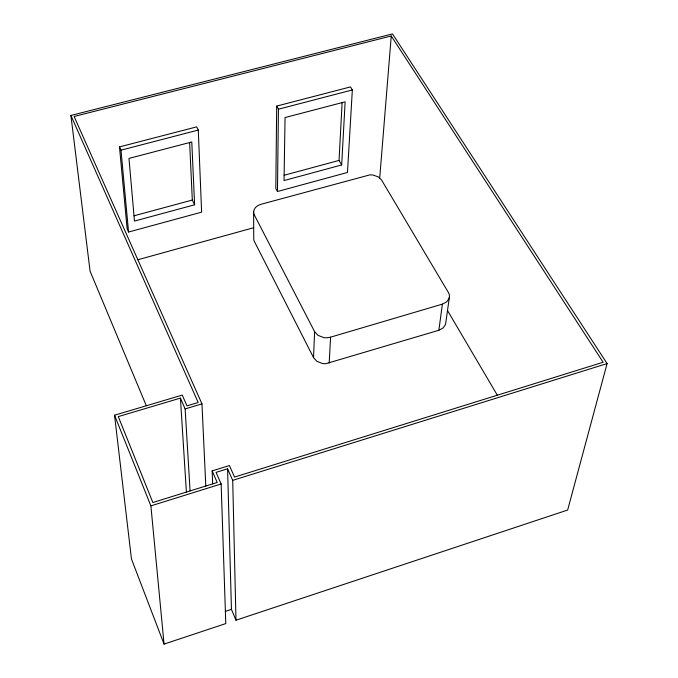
<?xml version="1.0" encoding="UTF-8"?>
<svg xmlns="http://www.w3.org/2000/svg" width="678" height="678" viewBox="0 0 678 678"><rect width="100%" height="100%" fill="white"/><g stroke="black" fill="none" stroke-linecap="round" stroke-linejoin="round"><path stroke-width="1.02" d="M276.692 106.082L275.81 188.433L277.455 191.518L347.475 172.458L352.348 89.954L350.492 86.911L276.692 106.082L278.438 109.192L277.455 191.518M313.533 357.603L314.609 331.652L254.369 215.028A6.424 6.424 0 0 1 253.623 212.112C253.674 208.053 257.437 205.197 261.081 204.273L369.764 174.899A15.891 15.891 0 0 1 373.146 175.06L378.383 176.933L381.604 180.085L448.302 292.345A7.458 7.458 0 0 1 449.395 297.167L445.692 323.347A6.949 6.949 0 0 1 445.251 324.999L443.065 328.008L438.861 330.271L325.949 363.662A15.348 15.348 0 0 1 322.347 363.467L316.838 361.272L313.533 357.603L254.479 241.673A6.458 6.458 0 0 1 253.742 238.775L253.631 212.112M341.67 164.957L345.136 101.827L285.057 117.557L284.031 180.568L341.67 164.957L339.051 160.423L342.11 102.624M329.186 363.077L330.576 337.169L442.395 304.125L446.675 301.854L448.904 298.829A6.916 6.916 0 0 0 449.353 297.159M379.722 177.907L391.248 35.976L74.105 116.48L201.968 403.876L205.79 486.033M438.861 330.271L442.395 304.125M607.09 363.577L567.647 510.042L235.978 620.209L231.444 609.369L227.579 468.795L216.062 472.371L221.138 483.965L225.791 623.591L164.059 644.1L131.447 558.935L114.54 415.216L182.263 395.071L186.975 405.851L198.188 402.495L70.91 115.455L392.511 33.9L607.09 363.577L232.707 480.355L235.978 620.209M225.384 611.37L231.444 609.369M164.059 644.1L150.889 505.873L221.138 483.965M212.672 483.889L212.146 470.896L229.41 465.549L234.537 477.075L603.115 362.255L391.248 35.976M190.077 490.923L185.136 408.919L201.968 403.876M185.136 408.919L180.424 398.105L118.286 416.614L152.864 502.517L217.197 482.482L212.146 470.896M137.846 259.75L253.708 227.715M194.62 204.79L134.473 221.079L128.973 158.415L191.781 141.973L194.62 204.79L192.315 200.052L189.628 142.533M128.566 232.037L201.62 212.155L198.281 130.057L196.662 126.871L119.481 146.914L127.133 228.825L128.566 232.037L120.989 150.177L119.481 146.914M134.007 215.799L192.315 200.052M284.116 175.255L339.051 160.423M120.989 150.177L198.281 130.057M278.438 109.192L352.348 89.954M330.576 337.169L327.271 337.746A15.857 15.857 0 0 1 323.601 337.559L317.982 335.347L314.609 331.652M447.488 310.507L497.33 395.215M227.579 468.795L232.707 480.355M146.338 405.758L90.072 271.158L70.91 115.455M114.54 415.216L150.889 505.873M180.424 398.105L186.391 492.075"/></g></svg>
